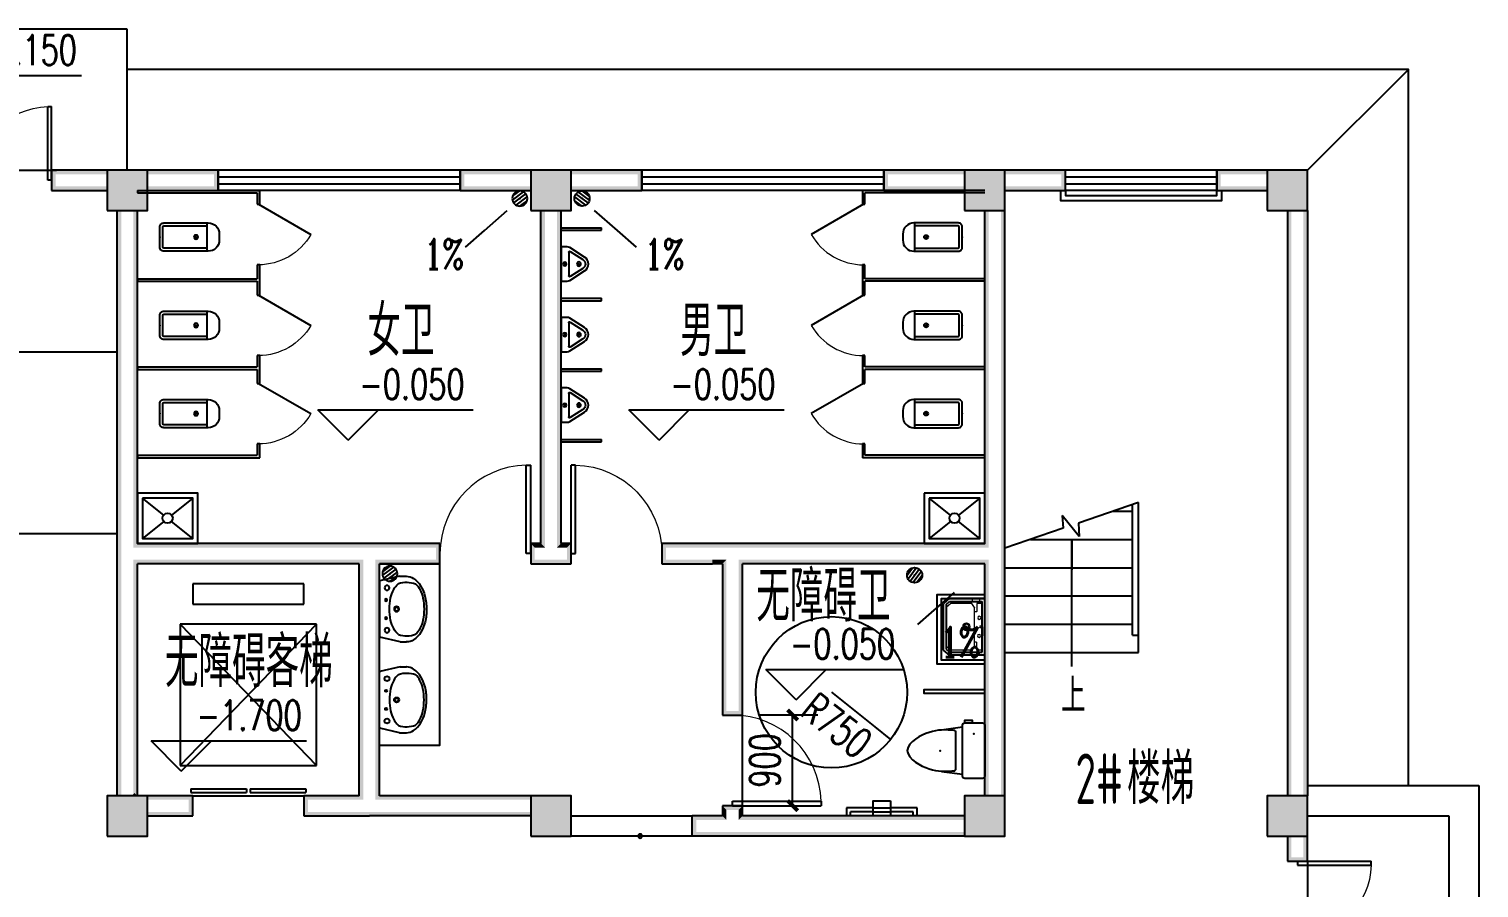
# Model space of a CAD drawing. Extents: x 6250600 to 6678662, y -692028 to -290561.
# Drawn here: x 6495213 to 6509587, y -395681 to -387166 of the extents above; entities that cross this region are included whole.
import ezdxf

# ---------------------------------------------------------------- set-up
doc = ezdxf.new("R2010")
doc.units = 0
doc.header["$LTSCALE"] = 1000
doc.header["$MEASUREMENT"] = 0
doc.layers.get('0').update_dxf_attribs({"linetype": 'CONTINUOUS'})
doc.layers.get('Defpoints').update_dxf_attribs({"linetype": 'CONTINUOUS'})
for name, color, linetype in [('PUB_HATCH', 8, 'CONTINUOUS'), ('建筑底图', 251, 'CONTINUOUS'), ('排水', 221, 'CONTINUOUS')]:
    doc.layers.add(name, color=color, linetype=linetype)
doc.styles.add('_TCH_AXIS', font='COMPLEX', dxfattribs={"bigfont": 'GBCBIG'})
doc.styles.add('_TCH_DIM', font='SIMPLEX', dxfattribs={"bigfont": 'GBCBIG'})
doc.styles.add('_TCH_DIM_T3', font='SIMPLEX', dxfattribs={"width": 0.705882, "bigfont": 'GBCBIG'})
doc.styles.add('schuco', font='sceie.shx', dxfattribs={"width": 0.7, "bigfont": 'sceic.shx'})
doc.dimstyles.new('_TCH_ARCH&&100', dxfattribs={"dimtxt": 297.5, "dimasz": 100, "dimexe": 250, "dimexo": 300, "dimgap": 126.25, "dimtad": 1, "dimdec": 0, "dimzin": 0, "dimdsep": 46, "dimtxsty": '_TCH_DIM_T3', "dimblk": 'ARCHTICK', "dimcen": 0.09, "dimclrt": 7, "dimazin": 2, "dimtfac": 1, "dimtdec": 0, "dimtix": 1, "dimtmove": 2, "dimatfit": 3, "dimfxl": 0, "dimtolj": 1, "dimtzin": 0, "dimarcsym": 0})

# ---------------------------------------------------------------- blocks, each defined once
blk = doc.blocks.new('_LV12')
for p, q in [((-250, -50), (-39, -219)), ((39, -219), (250, -50)), ((-250, -450), (-39, -281)), ((39, -281), (250, -450))]:
    blk.add_line(p, q)
for points in [[(300, -500), (300, 0), (-300, 0), (-300, -500)], [(250, -450), (250, -50), (-250, -50), (-250, -450)]]:
    blk.add_lwpolyline(points, close=True)
blk.add_circle((0, -250), 50)
blk = doc.blocks.new('$plan$00000344')
for p, q in [((-280, -10), (-280, 0)), ((280, 0), (280, -10)), ((-251, -189), (-251, -186)), ((-248, -183), (-250, -185))]:
    blk.add_line(p, q)
for points in [[(-280, 0), (280, 0)], [(-326, -200), (-280, -5)], [(326, -204), (280, -5)]]:
    blk.add_lwpolyline(points)
for points in [[(253, -188, 0.098208), (193, -141, 0.066287), (110, -111, 0.052428), (0, -100, 0.052428), (-110, -111, 0.066287), (-193, -141, 0.093876), (-251, -186, 0.171377)], [(-326, -200, 0.008223), (-326, -204, 0.149285)], [(-326, -266, 0.149285), (-304, -337, 0.107079), (-231, -408, 0.075625), (-131, -450, 0.062436), (-1, -467, 0.062436), (130, -452, 0.075625), (230, -410, 0.107079), (304, -339, 0.149285), (326, -268, 0.005205), (326, -266, 0.086596)], [(-250, -358, 0.091341), (-193, -401, 0.066287), (-110, -431, 0.052428), (0, -442, 0.052428), (110, -431, 0.066287), (193, -401, 0.091756), (250, -358, 0.171377)]]:
    blk.add_lwpolyline(points, format="xyb")
at = {"flags": 128}
for points in [[(-326, -204), (-326, -268)], [(326, -204), (326, -268)]]:
    blk.add_lwpolyline(points, dxfattribs=at)
for points in [[(-253, -188, 0.172546), (-250, -358, 0.726395)], [(253, -188, -0.172546), (250, -358, -0.726395)]]:
    blk.add_lwpolyline(points, format="xyb", dxfattribs=at)
for centre, radius in [((-210, -75), 24), ((-210, -75), 24), ((-210, -75), 24), ((-90, -65), 10), ((90, -65), 10), ((210, -75), 24), ((0, -170), 25)]:
    blk.add_circle(centre, radius)
at = {"lineweight": 13}
blk.add_circle((0, -170), 15, dxfattribs=at)
blk.add_arc((-250, -186), 1, 131.3224, 180)
blk = doc.blocks.new('$lvtry$00000171')
at = {"layer": '排水'}
for p, q in [((-74, 11), (-11, 74)), ((-70, -27), (27, 70)), ((-53, -53), (53, 53)), ((-27, -70), (70, 27)), ((11, -74), (74, -11))]:
    blk.add_line(p, q, dxfattribs=at)
blk.add_circle((0, 0), 75, dxfattribs=at)
blk.add_point((0, 0), dxfattribs=at)
blk = doc.blocks.new('$lvtry$00000200')
at = {"color": 0}
for p, q in [((-110, -40), (-110, -470)), ((100, -30), (-100, -30)), ((110, -470), (110, -40))]:
    blk.add_line(p, q, dxfattribs=at)
blk.add_lwpolyline([(100, 0), (-100, 0, 0.414214), (-140, -40), (-140, -480, 0.414214), (-30, -590), (30, -590, 0.414214), (140, -480), (140, -40, 0.414214)], format="xyb", close=True, dxfattribs=at)
blk.add_lwpolyline([(140, -470), (-140, -470)], dxfattribs=at)
blk.add_circle((0, -359), 20, dxfattribs=at)
for centre, start, end in [((-100, -40), 90, 180), ((100, -40), 0, 90)]:
    blk.add_arc(centre, 10, start, end, dxfattribs=at)
for p in [(0, 0), (0, -359)]:
    blk.add_point(p, dxfattribs=at)
blk = doc.blocks.new('$TCHSYS$APDOOR2D')
blk.add_line((0.5, 0), (0, 0.866))
at = {"lineweight": 13}
blk.add_arc((0.5, 0), 1, 120, 180, dxfattribs=at)
blk = doc.blocks.new('$lvtry$00000221')
at = {"color": 0}
for p, q in [((-124, -91), (-43, -216)), ((-116, -76), (116, -76)), ((43, -216), (124, -91))]:
    blk.add_line(p, q, dxfattribs=at)
blk.add_lwpolyline([(69, -231, -0.57735), (-69, -231), (-162, -88, -0.145378), (-170, -61), (-170, 0), (170, 0), (170, -61, -0.145378), (162, -88)], format="xyb", close=True, dxfattribs=at)
for centre, radius in [((0, -38), 17.7), ((0, -177), 20)]:
    blk.add_circle(centre, radius, dxfattribs=at)
for centre, radius, start, end in [((-116, -86), 10, 90, 213.0863), ((116, -86), 10, 326.9137, 90), ((0, -191), 50, 210, 330)]:
    blk.add_arc(centre, radius, start, end, dxfattribs=at)
for p in [(0, -38), (0, -177)]:
    blk.add_point(p, dxfattribs=at)
blk = doc.blocks.new('$lvtry$00000054')
at = {"lineweight": 13}
for p, q in [((-279, -123), (-251, -123)), ((-278, -51), (-251, -51)), ((-232, -26), (-232, -79)), ((-232, -79), (-155, -79)), ((-191, -100), (-232, -127)), ((-232, -127), (-232, -335)), ((-191, -100), (189, -100)), ((-150, -84), (-150, -100)), ((148, -84), (148, -100)), ((232, -79), (153, -79)), ((192, -101), (232, -127)), ((232, -26), (232, -79)), ((232, -127), (232, -335)), ((279, -51), (252, -51)), ((280, -123), (252, -123)), ((-232, -335), (-191, -381)), ((232, -335), (191, -381))]:
    blk.add_line(p, q, dxfattribs=at)
for p, q in [((-251, -349), (-251, -26)), ((-251, -26), (251, -26)), ((-90, -26), (90, -26)), ((0, -26), (-90, -26)), ((251, -349), (251, -26)), ((-222, -381), (-251, -349)), ((221, -381), (-222, -381)), ((221, -381), (251, -349))]:
    blk.add_line(p, q)
for points in [[(-280, 0), (280, 0)], [(-280, 0), (-280, -350)], [(280, 0), (280, -350)], [(-280, -350), (-230, -410)], [(-230, -410), (230, -410)], [(280, -350), (230, -410)]]:
    blk.add_lwpolyline(points)
for centre, radius in [((-89, -56), 15), ((1, -44), 8), ((90, -54), 15), ((1, -182), 24.9)]:
    blk.add_circle(centre, radius, dxfattribs=at)
blk.add_circle((1, -182), 33.1)
for centre, start, end in [((-155, -84), 0, 90), ((153, -84), 90, 180), ((189, -105), 57.2444, 90)]:
    blk.add_arc(centre, 5, start, end, dxfattribs=at)
blk = doc.blocks.new('$lvtry$00000206')
blk.add_line((-194, -428, 0), (-224, -220, 0))
at = {"elevation": 0}
blk.add_lwpolyline([(-264, -120), (-286, -120), (-286, -200), (-264, -200)], close=True, dxfattribs=at)
for points in [[(-242, -220, -0.414214), (-264, -198), (-264, -22, -0.414214), (-242, 0), (264, 0, -0.414214), (286, -22), (286, -198, -0.414214), (264, -220)], [(192, -286), (-170, -286, 0.39219), (-189, -305), (-191, -326), (-193, -363), (-194, -398), (-193, -429), (-190, -459), (-185, -488), (-178, -518), (-169, -550), (-157, -584), (-142, -619), (-124, -654), (-103, -687), (-79, -717), (-52, -741), (-22, -760), (-1, -767, 0.15433), (23, -767), (44, -760), (74, -741), (101, -717), (125, -687), (146, -654), (164, -619), (179, -584), (191, -550), (201, -518), (208, -488), (212, -459), (215, -429), (216, -398), (215, -363), (213, -326), (212, -305, 0.39219)]]:
    blk.add_lwpolyline(points, format="xyb", close=True, dxfattribs=at)
blk.add_lwpolyline([(217, -428), (246, -220)], dxfattribs=at)
for p in [(-155, -109, 0), (12, -443, 0)]:
    blk.add_point(p)
blk = doc.blocks.new('_ArchTick')
at = {"color": 0, "linetype": 'ByBlock', "const_width": 0.4}
blk.add_lwpolyline([(-0.5, -0.5), (0.5, 0.5)], dxfattribs=at)
blk = doc.blocks.new('*D521')
at = {"layer": 'Defpoints', "color": 0, "transparency": 16777216}
for p in [(6502161, -393966), (6502783, -393966), (6502161, -394866)]:
    blk.add_point(p, dxfattribs=at)
at = {"layer": '建筑底图', "color": 0, "lineweight": -2, "transparency": 16777216}
for p, q in [((6502461, -393966), (6503033, -393966)), ((6502783, -394866), (6502783, -393966)), ((6502461, -394866), (6503033, -394866))]:
    blk.add_line(p, q, dxfattribs=at)
at = {"layer": '建筑底图', "color": 0, "lineweight": -2, "transparency": 16777216, "xscale": 100, "yscale": 100, "zscale": 100}
for p, rotation in [((6502783, -393966), 90), ((6502783, -394866), 270)]:
    blk.add_blockref('_ArchTick', p, dxfattribs=dict(at, rotation=rotation))
at = {"layer": '建筑底图', "color": 7, "transparency": 16777216, "insert": (6502508, -394416), "char_height": 297.5, "attachment_point": 5, "rotation": 90, "style": '_TCH_DIM_T3'}
blk.add_mtext('\\A1;900', dxfattribs=at)
blk = doc.blocks.new('$TCHSYS$LDOR22D')
for p, q in [((-0.517, 0.833), (-0.017, 0.833)), ((-0.517, 0.833), (-0.517, 0.667)), ((-0.017, 0.833), (-0.017, 0.667)), ((0.017, 0.833), (0.017, 0.667)), ((0.017, 0.833), (0.517, 0.833)), ((0.517, 0.833), (0.517, 0.667)), ((-0.517, 0.667), (-0.017, 0.667)), ((0.017, 0.667), (0.517, 0.667)), ((-0.5, 0.5), (0.5, 0.5))]:
    blk.add_line(p, q)
blk = doc.blocks.new('_FZH')
blk.add_lwpolyline([(-0.5, -0.5), (0.5, -0.5), (0.5, 0.5), (-0.5, 0.5)], close=True)
at = {"layer": 'PUB_HATCH'}
blk.add_solid([(-0.5, -0.5), (0.5, -0.5), (-0.5, 0.5), (0.5, 0.5)], dxfattribs=at)
blk = doc.blocks.new('$DorLib2D$00000002')
for p, q in [((-0.5, 0), (-0.5, 0.4875)), ((-0.475, 0.4875), (-0.5, 0.4875)), ((-0.475, 0), (-0.475, 0.4875)), ((0.475, 0), (0.475, 0.4875)), ((0.475, 0.4875), (0.5, 0.4875)), ((0.5, 0), (0.5, 0.4875)), ((-0.5, 0), (-0.475, 0)), ((0.5, 0), (0.475, 0))]:
    blk.add_line(p, q)
at = {"lineweight": 13}
for centre, start, end in [((-0.4875, 0), 0, 88.53072), ((0.4875, 0), 91.46928, 180)]:
    blk.add_arc(centre, 0.4875, start, end, dxfattribs=at)
blk = doc.blocks.new('$DorLib2D$00000001')
for p, q in [((0.45, 0.975), (0.5, 0.975)), ((0.45, 0), (0.45, 0.975)), ((0.5, 0), (0.5, 0.975)), ((0.5, 0), (0.45, 0))]:
    blk.add_line(p, q)
at = {"lineweight": 13}
blk.add_arc((0.475, 0), 0.975, 91.4693, 180, dxfattribs=at)
blk = doc.blocks.new('$WINLIB2D$00000001')
at = {"color": 0}
for points in [[(-0.5, 0.5), (-0.5, -0.5)], [(-0.5, 0.5), (0.5, 0.5)], [(0.5, -0.5), (0.5, 0.5)], [(0.5, 0.1667), (-0.5, 0.1667)], [(0.5, -0.1667), (-0.5, -0.1667)], [(-0.5, -0.5), (0.5, -0.5)]]:
    blk.add_lwpolyline(points, dxfattribs=at)
blk = doc.blocks.new('$TCHSYS$WIN2D')
for p, q in [((-0.5, 0.5), (0.5, 0.5)), ((-0.5, 0.5), (-0.5, -0.5)), ((0.5, 0.5), (0.5, -0.5)), ((0.5, 0.1667), (-0.5, 0.1667)), ((0.5, -0.1667), (-0.5, -0.1667)), ((-0.5, -0.5), (0.5, -0.5))]:
    blk.add_line(p, q)

msp = doc.modelspace()

# ---------------------------------------------------------------- hatches: boundary and pattern name
at = {"layer": '建筑底图'}
for points in [[(6495987.2, -388606.4), (6495987.2, -388566.4), (6495437.2, -388566.4), (6495477.2, -388606.4)], [(6495437.2, -388566.4), (6495437.2, -388766.4), (6495477.2, -388726.4), (6495477.2, -388606.4)], [(6496387.2, -388566.4), (6495987.2, -388566.4), (6496027.2, -388606.4), (6496347.2, -388606.4)], [(6495987.2, -388566.4), (6495987.2, -388966.4), (6496027.2, -388926.4), (6496027.2, -388606.4)], [(6496387.2, -388966.4), (6496387.2, -388566.4), (6496347.2, -388606.4), (6496347.2, -388926.4)], [(6496387.2, -388566.4), (6496387.2, -388606.4), (6497047.2, -388606.4), (6497087.2, -388566.4)], [(6497087.2, -388766.4), (6497087.2, -388566.4), (6497047.2, -388606.4), (6497047.2, -388726.4)], [(6500187.2, -388606.4), (6500187.2, -388566.4), (6499487.2, -388566.4), (6499527.2, -388606.4)], [(6499487.2, -388566.4), (6499487.2, -388766.4), (6499527.2, -388726.4), (6499527.2, -388606.4)], [(6500587.2, -388566.4), (6500187.2, -388566.4), (6500227.2, -388606.4), (6500547.2, -388606.4)], [(6500187.2, -388566.4), (6500187.2, -388966.4), (6500227.2, -388926.4), (6500227.2, -388606.4)], [(6500587.2, -388966.4), (6500587.2, -388566.4), (6500547.2, -388606.4), (6500547.2, -388926.4)], [(6500587.2, -388566.4), (6500587.2, -388606.4), (6501247.2, -388606.4), (6501287.2, -388566.4)], [(6501287.2, -388766.4), (6501287.2, -388566.4), (6501247.2, -388606.4), (6501247.2, -388726.4)], [(6504487.2, -388606.4), (6504487.2, -388566.4), (6503687.2, -388566.4), (6503727.2, -388606.4)], [(6503687.2, -388566.4), (6503687.2, -388766.4), (6503727.2, -388726.4), (6503727.2, -388606.4)], [(6504887.2, -388566.4), (6504487.2, -388566.4), (6504527.2, -388606.4), (6504847.2, -388606.4)], [(6504487.2, -388566.4), (6504487.2, -388966.4), (6504527.2, -388926.4), (6504527.2, -388606.4)], [(6504887.2, -388966.4), (6504887.2, -388566.4), (6504847.2, -388606.4), (6504847.2, -388926.4)], [(6504887.2, -388566.4), (6504887.2, -388606.4), (6505447.2, -388606.4), (6505487.2, -388566.4)], [(6505487.2, -388766.4), (6505487.2, -388566.4), (6505447.2, -388606.4), (6505447.2, -388726.4)], [(6507487.2, -388606.4), (6507487.2, -388566.4), (6506987.2, -388566.4), (6507027.2, -388606.4)], [(6506987.2, -388566.4), (6506987.2, -388766.4), (6507027.2, -388726.4), (6507027.2, -388606.4)], [(6507887.2, -388566.4), (6507487.2, -388566.4), (6507527.2, -388606.4), (6507847.2, -388606.4)], [(6507487.2, -388566.4), (6507487.2, -388966.4), (6507527.2, -388926.4), (6507527.2, -388606.4)], [(6507887.2, -388966.4), (6507887.2, -388566.4), (6507847.2, -388606.4), (6507847.2, -388926.4)], [(6495987.2, -388766.4), (6495987.2, -388726.4), (6495477.2, -388726.4), (6495437.2, -388766.4)], [(6496387.2, -388726.4), (6496387.2, -388766.4), (6497087.2, -388766.4), (6497047.2, -388726.4)], [(6500187.2, -388766.4), (6500187.2, -388726.4), (6499527.2, -388726.4), (6499487.2, -388766.4)], [(6500587.2, -388726.4), (6500587.2, -388766.4), (6501287.2, -388766.4), (6501247.2, -388726.4)], [(6504487.2, -388766.4), (6504487.2, -388726.4), (6503727.2, -388726.4), (6503687.2, -388766.4)], [(6504887.2, -388726.4), (6504887.2, -388766.4), (6505487.2, -388766.4), (6505447.2, -388726.4)], [(6507487.2, -388766.4), (6507487.2, -388726.4), (6507027.2, -388726.4), (6506987.2, -388766.4)], [(6495987.2, -388966.4), (6496387.2, -388966.4), (6496347.2, -388926.4), (6496027.2, -388926.4)], [(6496127.2, -388966.4), (6496087.2, -388966.4), (6496087.2, -392366.4), (6496127.2, -392366.4)], [(6496287.2, -388966.4), (6496247.2, -388966.4), (6496247.2, -392306.4), (6496287.2, -392266.4)], [(6500187.2, -388966.4), (6500587.2, -388966.4), (6500547.2, -388926.4), (6500227.2, -388926.4)], [(6500327.2, -388966.4), (6500287.2, -388966.4), (6500287.2, -392266.4), (6500327.2, -392306.4)], [(6500487.2, -388966.4), (6500447.2, -388966.4), (6500447.2, -392306.4), (6500487.2, -392266.4)], [(6504487.2, -388966.4), (6504887.2, -388966.4), (6504847.2, -388926.4), (6504527.2, -388926.4)], [(6504727.2, -388966.4), (6504687.2, -388966.4), (6504687.2, -392266.4), (6504727.2, -392306.4)], [(6504887.2, -388966.4), (6504847.2, -388966.4), (6504847.2, -392366.4), (6504887.2, -392366.4)], [(6507487.2, -388966.4), (6507887.2, -388966.4), (6507847.2, -388926.4), (6507527.2, -388926.4)], [(6507687.2, -394766.4), (6507727.2, -394766.4), (6507727.2, -388966.4), (6507687.2, -388966.4)], [(6507847.2, -394766.4), (6507887.2, -394766.4), (6507887.2, -388966.4), (6507847.2, -388966.4)], [(6498287.2, -392266.4), (6496287.2, -392266.4), (6496247.2, -392306.4), (6498287.2, -392306.4)], [(6498587.2, -392266.4), (6498287.2, -392266.4), (6498287.2, -392306.4), (6498587.2, -392306.4)], [(6499287.2, -392266.4), (6498587.2, -392266.4), (6498587.2, -392306.4), (6499247.2, -392306.4)], [(6499287.2, -392466.4), (6499287.2, -392266.4), (6499247.2, -392306.4), (6499247.2, -392426.4)], [(6500287.2, -392266.4), (6500187.2, -392266.4), (6500227.2, -392306.4), (6500327.2, -392306.4)], [(6500187.2, -392266.4), (6500187.2, -392466.4), (6500227.2, -392426.4), (6500227.2, -392306.4)], [(6500587.2, -392266.4), (6500487.2, -392266.4), (6500447.2, -392306.4), (6500547.2, -392306.4)], [(6500587.2, -392466.4), (6500587.2, -392266.4), (6500547.2, -392306.4), (6500547.2, -392426.4)], [(6501987.2, -392266.4), (6501487.2, -392266.4), (6501527.2, -392306.4), (6501987.2, -392306.4)], [(6501487.2, -392266.4), (6501487.2, -392466.4), (6501527.2, -392426.4), (6501527.2, -392306.4)], [(6502187.2, -392266.4), (6501987.2, -392266.4), (6501987.2, -392306.4), (6502187.2, -392306.4)], [(6504687.2, -392266.4), (6502187.2, -392266.4), (6502187.2, -392306.4), (6504727.2, -392306.4)], [(6496087.2, -394766.4), (6496127.2, -394766.4), (6496127.2, -392366.4), (6496087.2, -392366.4)], [(6504847.2, -394766.4), (6504887.2, -394766.4), (6504887.2, -392366.4), (6504847.2, -392366.4)], [(6498287.2, -392466.4), (6496287.2, -392466.4), (6496247.2, -392426.4), (6498287.2, -392426.4)], [(6496247.2, -394766.4), (6496287.2, -394766.4), (6496287.2, -392466.4), (6496247.2, -392426.4)], [(6498487.2, -392466.4), (6498287.2, -392466.4), (6498287.2, -392426.4), (6498527.2, -392426.4)], [(6498487.2, -394766.4), (6498487.2, -392466.4), (6498527.2, -392426.4), (6498527.2, -394806.4)], [(6498687.2, -394766.4), (6498687.2, -392466.4), (6498647.2, -392426.4), (6498647.2, -394806.4)], [(6498687.2, -392466.4), (6499287.2, -392466.4), (6499247.2, -392426.4), (6498647.2, -392426.4)], [(6500187.2, -392466.4), (6500387.2, -392466.4), (6500387.2, -392426.4), (6500227.2, -392426.4)], [(6500387.2, -392466.4), (6500587.2, -392466.4), (6500547.2, -392426.4), (6500387.2, -392426.4)], [(6501487.2, -392466.4), (6501987.2, -392466.4), (6501987.2, -392426.4), (6501527.2, -392426.4)], [(6502087.2, -392466.4), (6501987.2, -392466.4), (6501987.2, -392426.4), (6502127.2, -392426.4)], [(6502087.2, -392466.4), (6502087.2, -393966.4), (6502127.2, -393926.4), (6502127.2, -392426.4)], [(6502287.2, -393966.4), (6502287.2, -392466.4), (6502247.2, -392426.4), (6502247.2, -393926.4)], [(6504687.2, -392466.4), (6502287.2, -392466.4), (6502247.2, -392426.4), (6504727.2, -392426.4)], [(6504687.2, -394766.4), (6504727.2, -394766.4), (6504727.2, -392426.4), (6504687.2, -392466.4)], [(6502087.2, -393966.4), (6502287.2, -393966.4), (6502247.2, -393926.4), (6502127.2, -393926.4)], [(6496387.2, -394766.4), (6495987.2, -394766.4), (6496027.2, -394806.4), (6496347.2, -394806.4)], [(6495987.2, -394766.4), (6495987.2, -395166.4), (6496027.2, -395126.4), (6496027.2, -394806.4)], [(6496230.7, -394766.4), (6496287.2, -394766.4), (6496258.9, -394738.1)], [(6496387.2, -395166.4), (6496387.2, -394766.4), (6496347.2, -394806.4), (6496347.2, -395126.4)], [(6496387.2, -394766.4), (6496387.2, -394806.4), (6496797.2, -394806.4), (6496837.2, -394766.4)], [(6496837.2, -394966.4), (6496837.2, -394766.4), (6496797.2, -394806.4), (6496797.2, -394926.4)], [(6498487.2, -394766.4), (6497937.2, -394766.4), (6497977.2, -394806.4), (6498527.2, -394806.4)], [(6497937.2, -394766.4), (6497937.2, -394966.4), (6497977.2, -394926.4), (6497977.2, -394806.4)], [(6500187.2, -394806.4), (6500187.2, -394766.4), (6498687.2, -394766.4), (6498647.2, -394806.4)], [(6500587.2, -394766.4), (6500187.2, -394766.4), (6500227.2, -394806.4), (6500547.2, -394806.4)], [(6500187.2, -394766.4), (6500187.2, -395166.4), (6500227.2, -395126.4), (6500227.2, -394806.4)], [(6500587.2, -395166.4), (6500587.2, -394766.4), (6500547.2, -394806.4), (6500547.2, -395126.4)], [(6504887.2, -394766.4), (6504487.2, -394766.4), (6504527.2, -394806.4), (6504847.2, -394806.4)], [(6504487.2, -394766.4), (6504487.2, -395166.4), (6504527.2, -395126.4), (6504527.2, -394806.4)], [(6504887.2, -395166.4), (6504887.2, -394766.4), (6504847.2, -394806.4), (6504847.2, -395126.4)], [(6507887.2, -394766.4), (6507487.2, -394766.4), (6507527.2, -394806.4), (6507847.2, -394806.4)], [(6507487.2, -394766.4), (6507487.2, -395166.4), (6507527.2, -395126.4), (6507527.2, -394806.4)], [(6507887.2, -395166.4), (6507887.2, -394766.4), (6507847.2, -394806.4), (6507847.2, -395126.4)], [(6496387.2, -394926.4), (6496387.2, -394966.4), (6496837.2, -394966.4), (6496797.2, -394926.4)], [(6497937.2, -394966.4), (6498587.2, -394966.4), (6498587.2, -394926.4), (6497977.2, -394926.4)], [(6500187.2, -394966.4), (6500187.2, -394926.4), (6498587.2, -394926.4), (6498587.2, -394966.4)], [(6502087.2, -394966.4), (6501787.2, -394966.4), (6501787.2, -395006.4), (6502127.2, -395006.4)], [(6501787.2, -395166.4), (6501787.2, -394966.4), (6501827.2, -394966.4), (6501827.2, -395166.4)], [(6502287.2, -394866.4), (6502087.2, -394866.4), (6502127.2, -394906.4), (6502247.2, -394906.4)], [(6502087.2, -394866.4), (6502087.2, -394966.4), (6502127.2, -395006.4), (6502127.2, -394906.4)], [(6502287.2, -394966.4), (6502287.2, -394866.4), (6502247.2, -394906.4), (6502247.2, -395006.4)], [(6504487.2, -395006.4), (6504487.2, -394966.4), (6502287.2, -394966.4), (6502247.2, -395006.4)], [(6495987.2, -395166.4), (6496387.2, -395166.4), (6496347.2, -395126.4), (6496027.2, -395126.4)], [(6500187.2, -395166.4), (6500587.2, -395166.4), (6500547.2, -395126.4), (6500227.2, -395126.4)], [(6502187.2, -395166.4), (6501787.2, -395166.4), (6501787.2, -395126.4), (6502187.2, -395126.4)], [(6504487.2, -395166.4), (6504487.2, -395126.4), (6502187.2, -395126.4), (6502187.2, -395166.4)], [(6504487.2, -395166.4), (6504887.2, -395166.4), (6504847.2, -395126.4), (6504527.2, -395126.4)], [(6507487.2, -395166.4), (6507887.2, -395166.4), (6507847.2, -395126.4), (6507527.2, -395126.4)], [(6507727.2, -395166.4), (6507687.2, -395166.4), (6507687.2, -395416.4), (6507727.2, -395376.4)], [(6507887.2, -395166.4), (6507847.2, -395166.4), (6507847.2, -395376.4), (6507887.2, -395416.4)], [(6507687.2, -395416.4), (6507887.2, -395416.4), (6507847.2, -395376.4), (6507727.2, -395376.4)]]:
    msp.add_hatch(color=256, dxfattribs=at).paths.add_polyline_path(points)

# ---------------------------------------------------------------- linework, layer by layer
for p, q in [((6496187.2, -387166.4), (6493187.2, -387166.4)), ((6496187.2, -388566.4), (6496187.2, -387166.4)), ((6494194.1, -387628.4), (6495734.3, -387628.4)), ((6507887.2, -388566.4), (6508887.2, -387566.4)), ((6493987.2, -388566.4), (6495487.2, -388566.4)), ((6495987.2, -388566.4), (6495437.2, -388566.4)), ((6495437.2, -388566.4), (6495437.2, -388766.4)), ((6497087.2, -388566.4), (6496387.2, -388566.4)), ((6497087.2, -388766.4), (6497087.2, -388566.4)), ((6500187.2, -388566.4), (6499487.2, -388566.4)), ((6499487.2, -388566.4), (6499487.2, -388766.4)), ((6501287.2, -388566.4), (6500587.2, -388566.4)), ((6501287.2, -388766.4), (6501287.2, -388566.4)), ((6504487.2, -388566.4), (6503687.2, -388566.4)), ((6503687.2, -388566.4), (6503687.2, -388766.4)), ((6505487.2, -388566.4), (6504887.2, -388566.4)), ((6505487.2, -388766.4), (6505487.2, -388566.4)), ((6507487.2, -388566.4), (6506987.2, -388566.4)), ((6506987.2, -388566.4), (6506987.2, -388766.4)), ((6495437.2, -388766.4), (6495987.2, -388766.4)), ((6496287.2, -388766.4), (6496287.2, -388791.4)), ((6496287.2, -388766.4), (6497499.7, -388766.4)), ((6496287.2, -388791.4), (6497474.7, -388791.4)), ((6496387.2, -388766.4), (6497087.2, -388766.4)), ((6497474.7, -388791.4), (6497474.7, -388903.9)), ((6497499.7, -388903.9), (6497499.7, -388766.4)), ((6499487.2, -388766.4), (6500187.2, -388766.4)), ((6500587.2, -388766.4), (6501287.2, -388766.4)), ((6504687.2, -388766.4), (6503474.7, -388766.4)), ((6503474.7, -388766.4), (6503474.7, -388903.9)), ((6504687.2, -388791.4), (6503499.7, -388791.4)), ((6503499.7, -388903.9), (6503499.7, -388791.4)), ((6503687.2, -388766.4), (6504487.2, -388766.4)), ((6504887.2, -388766.4), (6505487.2, -388766.4)), ((6506987.2, -388766.4), (6507487.2, -388766.4)), ((6496087.2, -392366.4), (6496087.2, -388966.4)), ((6496287.2, -392266.4), (6496287.2, -388966.4)), ((6497474.7, -388903.9), (6497499.7, -388903.9)), ((6500287.2, -392266.4), (6500287.2, -388966.4)), ((6500487.2, -392266.4), (6500487.2, -388966.4)), ((6503474.7, -388903.9), (6503499.7, -388903.9)), ((6504687.2, -392266.4), (6504687.2, -388966.4)), ((6504887.2, -392366.4), (6504887.2, -388966.4)), ((6507687.2, -388966.4), (6507687.2, -394766.4)), ((6507887.2, -388966.4), (6507887.2, -394766.4)), ((6500487.2, -389160.8), (6500487.2, -389135.8)), ((6500487.2, -389135.8), (6500887.2, -389135.8)), ((6500487.2, -389160.8), (6500887.2, -389160.8)), ((6500887.2, -389160.8), (6500887.2, -389135.8)), ((6497474.7, -389503.9), (6497474.7, -389641.4)), ((6497499.7, -389503.9), (6497474.7, -389503.9)), ((6497499.7, -389653.9), (6497499.7, -389503.9)), ((6503474.7, -389503.9), (6503474.7, -389653.9)), ((6503499.7, -389503.9), (6503474.7, -389503.9)), ((6503499.7, -389641.4), (6503499.7, -389503.9)), ((6496287.2, -389641.4), (6496287.2, -389666.4)), ((6496287.2, -389641.4), (6497474.7, -389641.4)), ((6496287.2, -389666.4), (6497474.7, -389666.4)), ((6497474.7, -389666.4), (6497474.7, -389803.9)), ((6497499.7, -389803.9), (6497499.7, -389653.9)), ((6503474.7, -389653.9), (6503474.7, -389803.9)), ((6504687.2, -389641.4), (6503499.7, -389641.4)), ((6503499.7, -389803.9), (6503499.7, -389666.4)), ((6504687.2, -389666.4), (6503499.7, -389666.4)), ((6504687.2, -389666.4), (6504687.2, -389641.4)), ((6497474.7, -389803.9), (6497499.7, -389803.9)), ((6503474.7, -389803.9), (6503499.7, -389803.9)), ((6500487.2, -389860.3), (6500487.2, -389835.3)), ((6500487.2, -389835.3), (6500887.2, -389835.3)), ((6500487.2, -389860.3), (6500887.2, -389860.3)), ((6500887.2, -389860.3), (6500887.2, -389835.3)), ((6493287.2, -390366.4), (6496087.2, -390366.4)), ((6497474.7, -390403.9), (6497474.7, -390516.4)), ((6497499.7, -390403.9), (6497474.7, -390403.9)), ((6497499.7, -390528.9), (6497499.7, -390403.9)), ((6503474.7, -390403.9), (6503474.7, -390528.9)), ((6503499.7, -390403.9), (6503474.7, -390403.9)), ((6503499.7, -390516.4), (6503499.7, -390403.9)), ((6496287.2, -390516.4), (6496287.2, -390541.4)), ((6496287.2, -390516.4), (6497474.7, -390516.4)), ((6496287.2, -390541.4), (6497474.7, -390541.4)), ((6497474.7, -390541.4), (6497474.7, -390678.9)), ((6497499.7, -390678.9), (6497499.7, -390528.9)), ((6500487.2, -390559.7), (6500487.2, -390534.7)), ((6500487.2, -390534.7), (6500887.2, -390534.7)), ((6500887.2, -390559.7), (6500887.2, -390534.7)), ((6503474.7, -390528.9), (6503474.7, -390678.9)), ((6504687.2, -390516.4), (6503499.7, -390516.4)), ((6503499.7, -390678.9), (6503499.7, -390541.4)), ((6504687.2, -390541.4), (6503499.7, -390541.4)), ((6504687.2, -390541.4), (6504687.2, -390516.4)), ((6497474.7, -390678.9), (6497499.7, -390678.9)), ((6500487.2, -390559.7), (6500887.2, -390559.7)), ((6503474.7, -390678.9), (6503499.7, -390678.9)), ((6498376.8, -391241.7), (6498076.8, -390941.7)), ((6498076.8, -390941.7), (6499617, -390941.7)), ((6498376.8, -391241.7), (6498676.8, -390941.7)), ((6501458.7, -391241.7), (6501158.7, -390941.7)), ((6501158.7, -390941.7), (6502698.9, -390941.7)), ((6501458.7, -391241.7), (6501758.7, -390941.7)), ((6500487.2, -391259.2), (6500487.2, -391234.2)), ((6500487.2, -391234.2), (6500887.2, -391234.2)), ((6500487.2, -391259.2), (6500887.2, -391259.2)), ((6500887.2, -391259.2), (6500887.2, -391234.2)), ((6496287.2, -391391.4), (6496287.2, -391416.4)), ((6496287.2, -391391.4), (6497474.7, -391391.4)), ((6497474.7, -391278.9), (6497474.7, -391391.4)), ((6497499.7, -391278.9), (6497474.7, -391278.9)), ((6497499.7, -391416.4), (6497499.7, -391278.9)), ((6503474.7, -391278.9), (6503474.7, -391416.4)), ((6503499.7, -391278.9), (6503474.7, -391278.9)), ((6503499.7, -391391.4), (6503499.7, -391278.9)), ((6504687.2, -391391.4), (6503499.7, -391391.4)), ((6504687.2, -391416.4), (6504687.2, -391391.4)), ((6496287.2, -391416.4), (6497499.7, -391416.4)), ((6504687.2, -391416.4), (6503474.7, -391416.4)), ((6506212.2, -391859.5), (6505615.8, -392063.8)), ((6505958.4, -391946.4), (6506152.2, -391946.4)), ((6506152.2, -393176.4), (6506152.2, -391880)), ((6506212.2, -393176.4), (6506212.2, -391859.5)), ((6506212.2, -393176.4), (6506212.2, -391859.5)), ((6505464.7, -392115.5), (6504887.2, -392313.3)), ((6505625, -392198.4), (6505456.1, -391989.1)), ((6505456.1, -391989.1), (6505464.7, -392115.5)), ((6505615.8, -392063.8), (6505625, -392198.4)), ((6493287.2, -392166.4), (6496087.2, -392166.4)), ((6498287.2, -392266.4), (6496287.2, -392266.4)), ((6498587.2, -392266.4), (6498287.2, -392266.4)), ((6499287.2, -392266.4), (6498587.2, -392266.4)), ((6499287.2, -392466.4), (6499287.2, -392266.4)), ((6500287.2, -392266.4), (6500187.2, -392266.4)), ((6500187.2, -392266.4), (6500187.2, -392466.4)), ((6500587.2, -392266.4), (6500487.2, -392266.4)), ((6500587.2, -392466.4), (6500587.2, -392266.4)), ((6501987.2, -392266.4), (6501487.2, -392266.4)), ((6501487.2, -392266.4), (6501487.2, -392466.4)), ((6502187.2, -392266.4), (6501987.2, -392266.4)), ((6504687.2, -392266.4), (6502187.2, -392266.4)), ((6505141, -392226.4), (6506152.2, -392226.4)), ((6496087.2, -394766.4), (6496087.2, -392366.4)), ((6504887.2, -393346.4), (6504887.2, -392313.3)), ((6504887.2, -394766.4), (6504887.2, -392366.4)), ((6498287.2, -392466.4), (6496287.2, -392466.4)), ((6496287.2, -394766.4), (6496287.2, -392466.4)), ((6498487.2, -392466.4), (6498287.2, -392466.4)), ((6498487.2, -394766.4), (6498487.2, -392466.4)), ((6498687.2, -394766.4), (6498687.2, -392466.4)), ((6498687.2, -392466.4), (6499287.2, -392466.4)), ((6500187.2, -392466.4), (6500387.2, -392466.4)), ((6500387.2, -392466.4), (6500587.2, -392466.4)), ((6501487.2, -392466.4), (6501987.2, -392466.4)), ((6502087.2, -392466.4), (6501987.2, -392466.4)), ((6502087.2, -392466.4), (6502087.2, -393966.4)), ((6502287.2, -393966.4), (6502287.2, -392466.4)), ((6504687.2, -392466.4), (6502287.2, -392466.4)), ((6504687.2, -394766.4), (6504687.2, -392466.4)), ((6504887.2, -392506.4), (6506152.2, -392506.4)), ((6497937.2, -392666.4), (6496837.2, -392666.4)), ((6496837.2, -392666.4), (6496837.2, -392866.4)), ((6497937.2, -392866.4), (6497937.2, -392666.4)), ((6504887.2, -392786.4), (6506152.2, -392786.4)), ((6496837.2, -392866.4), (6497937.2, -392866.4)), ((6496712.2, -394466.4), (6498062.2, -393066.4)), ((6496712.2, -393066.4), (6498062.2, -394466.4)), ((6498062.2, -393066.4), (6496712.2, -393066.4)), ((6496712.2, -393066.4), (6496712.2, -394466.4)), ((6498062.2, -394466.4), (6498062.2, -393066.4)), ((6504887.2, -393066.4), (6506152.2, -393066.4)), ((6506152.2, -393176.4), (6506212.2, -393176.4)), ((6506212.2, -393346.4), (6506212.2, -393176.4)), ((6504887.2, -393346.4), (6506212.2, -393346.4)), ((6502816.9, -393815.6), (6502516.9, -393515.6)), ((6502516.9, -393515.6), (6503884.5, -393515.6)), ((6502816.9, -393815.6), (6503116.9, -393515.6)), ((6502087.2, -393966.4), (6502287.2, -393966.4)), ((6502287.2, -394866.4), (6502287.2, -393966.4)), ((6496722.7, -394523.2), (6496422.7, -394223.2)), ((6496422.7, -394223.2), (6497962.9, -394223.2)), ((6496722.7, -394523.2), (6497022.7, -394223.2)), ((6496712.2, -394466.4), (6498062.2, -394466.4)), ((6507887.2, -394666.4), (6509587.2, -394666.4)), ((6509587.2, -394666.4), (6509587.2, -397666.4)), ((6496837.2, -394766.4), (6496387.2, -394766.4)), ((6496837.2, -394966.4), (6496837.2, -394766.4)), ((6498487.2, -394766.4), (6497937.2, -394766.4)), ((6497937.2, -394766.4), (6497937.2, -394966.4)), ((6500187.2, -394766.4), (6498687.2, -394766.4)), ((6496387.2, -394966.4), (6496837.2, -394966.4)), ((6497937.2, -394966.4), (6498587.2, -394966.4)), ((6500187.2, -394966.4), (6498587.2, -394966.4)), ((6500587.2, -394966.4), (6501787.2, -394966.4)), ((6502087.2, -394966.4), (6501787.2, -394966.4)), ((6501787.2, -395166.4), (6501787.2, -394966.4)), ((6502287.2, -394866.4), (6502087.2, -394866.4)), ((6502087.2, -394866.4), (6502087.2, -394966.4)), ((6502287.2, -394966.4), (6502287.2, -394866.4)), ((6504487.2, -394966.4), (6502287.2, -394966.4)), ((6503316.8, -394886.4), (6503316.8, -394966.4)), ((6503581.8, -394886.4), (6503316.8, -394886.4)), ((6503356.8, -394966.4), (6503356.8, -394926.4)), ((6503581.8, -394926.4), (6503356.8, -394926.4)), ((6503581.8, -394886.4), (6503751.8, -394886.4)), ((6503581.8, -394926.4), (6503751.8, -394926.4)), ((6504016.8, -394886.4), (6503751.8, -394886.4)), ((6503976.8, -394926.4), (6503751.8, -394926.4)), ((6503976.8, -394966.4), (6503976.8, -394926.4)), ((6504016.8, -394966.4), (6504016.8, -394886.4)), ((6507887.2, -394966.4), (6509287.2, -394966.4)), ((6509287.2, -394966.4), (6509287.2, -397366.4)), ((6501787.2, -395166.4), (6500587.2, -395166.4)), ((6502187.2, -395166.4), (6501787.2, -395166.4)), ((6504487.2, -395166.4), (6502187.2, -395166.4)), ((6507687.2, -395166.4), (6507687.2, -395416.4)), ((6507887.2, -395416.4), (6507887.2, -395166.4)), ((6507687.2, -395416.4), (6507887.2, -395416.4)), ((6507887.2, -395416.4), (6507887.2, -396916.4))]:
    msp.add_line(p, q, dxfattribs=at)
for points in [[(6508887.2, -394666.4), (6508887.2, -387566.4), (6496187.2, -387566.4)], [(6505437.2, -388766.4), (6505437.2, -388866.4), (6507037.2, -388866.4), (6507037.2, -388766.4)], [(6505487.2, -388766.4), (6505487.2, -388816.4), (6506987.2, -388816.4), (6506987.2, -388766.4)], [(6499538.9, -389328.4), (6499728.2, -389163.5), (6499954.3, -388966.3)], [(6501235.5, -389328.4), (6501046.3, -389163.5), (6500820.2, -388966.3)], [(6505549.7, -393486.4), (6505549.7, -392226.4), (6505549.7, -392526.4)], [(6498687.2, -394266.4), (6499287.2, -394266.4), (6499287.2, -392466.4), (6498687.2, -392466.4)], [(6504025.2, -393067.6), (6504161.1, -392949.2), (6504387.3, -392752.2)], [(6504687.2, -393463.1), (6504217.2, -393463.1), (6504217.2, -392773.1), (6504687.2, -392773.1)], [(6504687.2, -393423.1), (6504257.2, -393423.1), (6504257.2, -392813.1), (6504687.2, -392813.1)], [(6503167.8, -393741.4), (6503598.1, -394083.9), (6503754.6, -394208.5)], [(6504687.2, -393754.5), (6504087.2, -393754.5), (6504087.2, -393714.5), (6504687.2, -393714.5)]]:
    msp.add_lwpolyline(points, dxfattribs=at)
msp.add_lwpolyline([(6503751.8, -394816.4), (6503751.8, -394966.4), (6503581.8, -394966.4), (6503581.8, -394816.4)], close=True, dxfattribs=at)
msp.add_lwpolyline([(6501262.4, -395148.1, 1), (6501278.7, -395184.7, 1)], format="xyb", close=True, dxfattribs=at)
msp.add_circle((6503167.8, -393741.4), 750, dxfattribs=at)

# ---------------------------------------------------------------- block references
for name, p, xscale, yscale, zscale, rotation in [('$DorLib2D$00000002', (6494687.2, -388666.4), -1500, 1500, -1500, 3.741039478200037e-08), ('$WINLIB2D$00000001', (6498287.2, -388666.4), -2400, -199.9999987673946, -2400, 359.9999999876254), ('$WINLIB2D$00000001', (6502487.2, -388666.4), -2400, -199.9999989520293, -2400, 359.9999999647414), ('$TCHSYS$WIN2D', (6506237.2, -388666.4), -1500, -200.0000012842938, -1500, 4.073069881371794e-08), ('$TCHSYS$APDOOR2D', (6497487.2, -389203.9), -600, 600, 25, 270), ('$TCHSYS$APDOOR2D', (6503487.2, -389203.9), -600, -600, 25, 270), ('$TCHSYS$APDOOR2D', (6497487.2, -390103.9), -600, 600, 25, 270), ('$TCHSYS$APDOOR2D', (6503487.2, -390103.9), -600, -600, 25, 270), ('$TCHSYS$APDOOR2D', (6497487.2, -390978.9), -600, 600, 25, 270), ('$TCHSYS$APDOOR2D', (6503487.2, -390978.9), -600, -600, 25, 270), ('$DorLib2D$00000001', (6499737.2, -392366.4), -900, -900, -900, 180), ('$DorLib2D$00000001', (6501037.2, -392366.4), 900, -900, 900, 179.9999999721523), ('$DorLib2D$00000001', (6502187.2, -394416.4), -900, -900, -900, 89.99999972252357), ('$TCHSYS$LDOR22D', (6497387.2, -394866.4), -1100, -200.0000006614719, -1100, 180), ('$DorLib2D$00000002', (6507787.2, -396166.4), -1500, 1500, -1500, 270.0000003118053)]:
    msp.add_blockref(name, p, dxfattribs=dict(at, xscale=xscale, yscale=yscale, zscale=zscale, rotation=rotation))
at = {"layer": '建筑底图', "xscale": 400, "yscale": 400, "zscale": 400}
for p in [(6496187.2, -388766.4), (6500387.2, -388766.4), (6504687.2, -388766.4), (6507687.2, -388766.4), (6496187.2, -394966.4), (6500387.2, -394966.4), (6504687.2, -394966.4), (6507687.2, -394966.4)]:
    msp.add_blockref('_FZH', p, dxfattribs=at)
at = {"layer": '建筑底图', "yscale": -1}
for name, p, rotation in [('$lvtry$00000171', (6500078.9, -388846.3), 81.34549654432831), ('$lvtry$00000200', (6496509.3, -389228.9), 269.9999999999155), ('$lvtry$00000200', (6496509.3, -390103.9), 269.9999999999155), ('$lvtry$00000200', (6496509.3, -390978.9), 269.9999999999155), ('$lvtry$00000171', (6498790.7, -392565.5), 261.3454965443283), ('$plan$00000344', (6498687.2, -392916.4), 270)]:
    msp.add_blockref(name, p, dxfattribs=dict(at, rotation=rotation))
at = {"layer": '建筑底图', "xscale": -1, "yscale": -1}
for p, rotation in [((6500695.6, -388846.3), 278.6545034556717), ((6503992.2, -392579.7), 188.6545034556717)]:
    msp.add_blockref('$lvtry$00000171', p, dxfattribs=dict(at, rotation=rotation))
at = {"layer": '建筑底图'}
for name, p, rotation in [('$lvtry$00000200', (6504465.1, -389228.9), 270.0000000000845), ('$lvtry$00000200', (6504465.1, -390103.9), 270.0000000000845), ('$lvtry$00000200', (6504465.1, -390978.9), 270.0000000000845), ('_LV12', (6496587.2, -392266.4), 180), ('_LV12', (6504387.2, -392266.4), 180), ('$plan$00000344', (6498687.2, -393816.4), 90), ('$lvtry$00000206', (6504687.2, -394308.2), 269.999862862608)]:
    msp.add_blockref(name, p, dxfattribs=dict(at, rotation=rotation))
at = {"layer": '建筑底图', "xscale": -1, "rotation": 90}
for p in [(6500487.2, -389495.8), (6500487.2, -390195.3), (6500487.2, -390894.8)]:
    msp.add_blockref('$lvtry$00000221', p, dxfattribs=at)
at = {"layer": '建筑底图', "extrusion": (0, 0, -1), "zscale": -1, "rotation": 90.00000000000001}
msp.add_blockref('$lvtry$00000054', (-6504687.2, -393093.1, 0), dxfattribs=at)

# ---------------------------------------------------------------- texts
at = {"layer": '建筑底图'}
for s, height, style, width, p in [('-0.150', 297.5, '_TCH_DIM', 0.705882, (6494644.3, -387523.4)), ('1%', 297.5, '_TCH_AXIS', 0.705882, (6499129.8, -389546.2)), ('1%', 297.5, '_TCH_AXIS', 0.705882, (6501314.7, -389546.2)), ('女卫', 500, 'schuco', 0.7, (6498568.4, -390409)), ('男卫', 500, 'schuco', 0.7, (6501666.9, -390409)), ('-0.050', 297.5, '_TCH_DIM', 0.705882, (6498487, -390836.7)), ('-0.050', 297.5, '_TCH_DIM', 0.705882, (6501568.9, -390836.7)), ('无障碍卫', 500, 'schuco', 0.7, (6502423.4, -393039.7, 0)), ('无障碍客梯', 500, 'schuco', 0.7, (6496561, -393690.5)), ('-0.050', 297.5, '_TCH_DIM', 0.705882, (6502754.5, -393410.6)), ('1%', 297.5, '_TCH_AXIS', 0.705882, (6504248.4, -393391.5)), ('-1.700', 297.5, '_TCH_DIM', 0.705882, (6496872.9, -394118.2)), ('2#', 500, 'schuco', 0.7, (6505586.6, -394848.3)), ('楼梯', 500, 'schuco', 0.7, (6506099.1, -394848.3))]:
    msp.add_text(s, height=height, dxfattribs=dict(at, style=style, width=width)).set_placement(p)
at = {"layer": '建筑底图', "style": '_TCH_DIM'}
msp.add_text('上', height=337.6, dxfattribs=at).set_placement((6505445.5, -393941.4))
at = {"layer": '建筑底图', "style": '_TCH_DIM', "width": 0.705882}
msp.add_text('R750', height=297.5, rotation=321.48193, dxfattribs=at).set_placement((6502842, -393959.4))

# ---------------------------------------------------------------- dimensions: what is measured, and where the dimension line sits
at = {"layer": '建筑底图'}
dim = msp.add_aligned_dim(p1=(6502160.7, -394866.4), p2=(6502160.7, -393966.4), distance=-622.2, dimstyle='_TCH_ARCH&&100', dxfattribs=at)
dim.commit()
dim.dimension.update_dxf_attribs({"geometry": '*D521', "text_midpoint": (6502507.9, -394416.4)})

doc.saveas('drawing.dxf')
